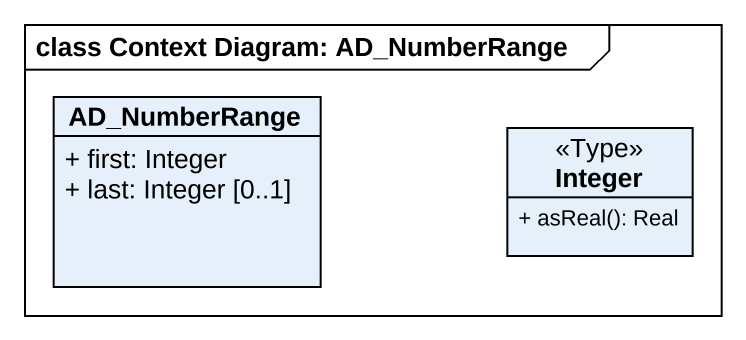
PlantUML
@startuml
mainframe class Context Diagram: AD_NumberRange
hide circle
hide empty members
skinparam classAttributeIconSize 0
class AD_NumberRange {
  + first: Integer
  + last: Integer [0..1]
}
class Integer <<Type>> {
  + asReal(): Real
}
@enduml
